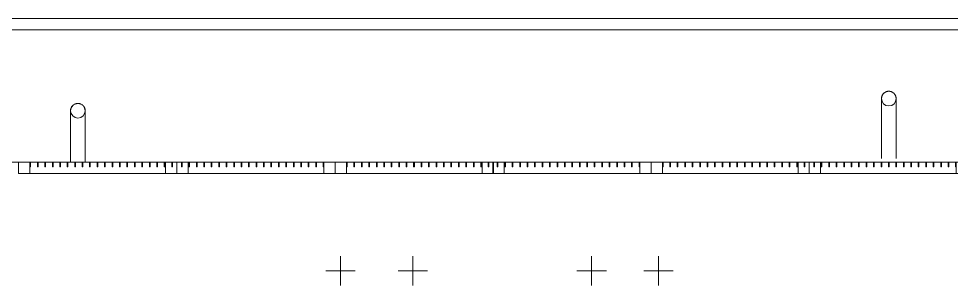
# Model space of a CAD drawing. Header units: metres. Extents: x -3 to 137, y -7 to 15.
# Drawn here: x 24.041 to 28.166, y -0.546 to 0.635 of the extents above; entities that cross this region are included whole.
import ezdxf

# ---------------------------------------------------------------- set-up
doc = ezdxf.new("R2010")
doc.units = ezdxf.units.M
doc.linetypes.add('Centre', pattern=[0.03175, 0.00635, -0.00475, 0.0159, -0.00475])
for name, color, linetype, lineweight in [('A-FLOR-LEVL', 7, 'Continuous', 9), ('A-GENM', 7, 'Continuous', 9), ('A-WALL', 7, 'Continuous', 9), ('P-PIPE', 7, 'Continuous', 9), ('P-PIPE-CNTR', 7, 'Continuous', 9)]:
    doc.layers.add(name, color=color, linetype=linetype, lineweight=lineweight)

# ---------------------------------------------------------------- blocks, each defined once
blk = doc.blocks.new('M_RVR_Grating - 0_80 x 0_70-V50-Elevation 4 - a')
at = {"layer": 'A-GENM', "color": 8, "true_color": 0x808080}
for p, q in [((-5.2128, 0), (-5.1628, 0)), ((-5.2128, -0.05), (-5.2128, 0)), ((-5.2128, 0), (-4.5128, 0)), ((-5.2128, 0), (-5.2128, -0.05)), ((-5.1928, 0), (-5.1898, 0)), ((-5.1928, -0.021), (-5.1928, 0)), ((-5.1898, 0), (-5.1898, -0.021)), ((-5.1628, 0), (-5.1628, -0.05)), ((-5.1598, 0), (-5.1568, 0)), ((-5.1598, -0.021), (-5.1598, 0)), ((-5.1568, 0), (-5.1568, -0.021)), ((-5.1268, 0), (-5.1238, 0)), ((-5.1268, -0.021), (-5.1268, 0)), ((-5.1238, 0), (-5.1238, -0.021)), ((-5.0938, 0), (-5.0908, 0)), ((-5.0938, -0.021), (-5.0938, 0)), ((-5.0908, 0), (-5.0908, -0.021)), ((-5.0608, 0), (-5.0578, 0)), ((-5.0608, -0.021), (-5.0608, 0)), ((-5.0578, 0), (-5.0578, -0.021)), ((-5.0278, 0), (-5.0248, 0)), ((-5.0278, -0.021), (-5.0278, 0)), ((-5.0248, 0), (-5.0248, -0.021)), ((-4.9948, 0), (-4.9918, 0)), ((-4.9948, -0.021), (-4.9948, 0)), ((-4.9918, 0), (-4.9918, -0.021)), ((-4.9618, 0), (-4.9588, 0)), ((-4.9618, -0.021), (-4.9618, 0)), ((-4.9588, 0), (-4.9588, -0.021)), ((-4.9288, 0), (-4.9258, 0)), ((-4.9288, -0.021), (-4.9288, 0)), ((-4.9258, 0), (-4.9258, -0.021)), ((-4.8958, 0), (-4.8928, 0)), ((-4.8958, -0.021), (-4.8958, 0)), ((-4.8928, 0), (-4.8928, -0.021)), ((-4.8628, 0), (-4.8598, 0)), ((-4.8628, -0.021), (-4.8628, 0)), ((-4.8598, 0), (-4.8598, -0.021)), ((-4.8298, 0), (-4.8268, 0)), ((-4.8298, -0.021), (-4.8298, 0)), ((-4.8268, 0), (-4.8268, -0.021)), ((-4.7968, 0), (-4.7938, 0)), ((-4.7968, -0.021), (-4.7968, 0)), ((-4.7938, 0), (-4.7938, -0.021)), ((-4.7638, 0), (-4.7608, 0)), ((-4.7638, -0.021), (-4.7638, 0)), ((-4.7608, 0), (-4.7608, -0.021)), ((-4.7308, 0), (-4.7278, 0)), ((-4.7308, -0.021), (-4.7308, 0)), ((-4.7278, 0), (-4.7278, -0.021)), ((-4.6978, 0), (-4.6948, 0)), ((-4.6978, -0.021), (-4.6978, 0)), ((-4.6948, 0), (-4.6948, -0.021)), ((-4.6648, 0), (-4.6618, 0)), ((-4.6648, -0.021), (-4.6648, 0)), ((-4.6618, 0), (-4.6618, -0.021)), ((-4.6318, 0), (-4.6288, 0)), ((-4.6318, -0.021), (-4.6318, 0)), ((-4.6288, 0), (-4.6288, -0.021)), ((-4.5988, 0), (-4.5958, 0)), ((-4.5988, -0.021), (-4.5988, 0)), ((-4.5958, 0), (-4.5958, -0.021)), ((-4.5658, 0), (-4.5628, 0)), ((-4.5658, -0.021), (-4.5658, 0)), ((-4.5628, 0), (-4.5628, -0.021)), ((-4.5628, 0), (-4.5128, 0)), ((-4.5628, -0.05), (-4.5628, 0)), ((-4.5128, 0), (-4.5128, -0.05)), ((-4.5128, -0.05), (-4.5128, 0)), ((-5.1898, -0.021), (-5.1928, -0.021)), ((-5.1568, -0.021), (-5.1598, -0.021)), ((-5.1238, -0.021), (-5.1268, -0.021)), ((-5.0908, -0.021), (-5.0938, -0.021)), ((-5.0578, -0.021), (-5.0608, -0.021)), ((-5.0248, -0.021), (-5.0278, -0.021)), ((-4.9918, -0.021), (-4.9948, -0.021)), ((-4.9588, -0.021), (-4.9618, -0.021)), ((-4.9258, -0.021), (-4.9288, -0.021)), ((-4.8928, -0.021), (-4.8958, -0.021)), ((-4.8598, -0.021), (-4.8628, -0.021)), ((-4.8268, -0.021), (-4.8298, -0.021)), ((-4.7938, -0.021), (-4.7968, -0.021)), ((-4.7608, -0.021), (-4.7638, -0.021)), ((-4.7278, -0.021), (-4.7308, -0.021)), ((-4.6948, -0.021), (-4.6978, -0.021)), ((-4.6618, -0.021), (-4.6648, -0.021)), ((-4.6288, -0.021), (-4.6318, -0.021)), ((-4.5958, -0.021), (-4.5988, -0.021)), ((-4.5628, -0.021), (-4.5658, -0.021)), ((-5.1628, -0.05), (-5.2128, -0.05)), ((-4.5128, -0.05), (-5.2128, -0.05)), ((-4.5128, -0.05), (-4.5628, -0.05))]:
    blk.add_line(p, q, dxfattribs=at)
blk = doc.blocks.new('M_RVR_Grating - 0_80 x 0_70-V49-Elevation 4 - a')
at = {"layer": 'A-GENM', "color": 8, "true_color": 0x808080}
for p, q in [((-4.5128, 0), (-4.4628, 0)), ((-4.5128, -0.05), (-4.5128, 0)), ((-4.5128, 0), (-3.8128, 0)), ((-4.5128, 0), (-4.5128, -0.05)), ((-4.4628, 0), (-4.4598, 0)), ((-4.4628, -0.021), (-4.4628, 0)), ((-4.4628, 0), (-4.4628, -0.05)), ((-4.4598, 0), (-4.4598, -0.021)), ((-4.4298, 0), (-4.4268, 0)), ((-4.4298, -0.021), (-4.4298, 0)), ((-4.4268, 0), (-4.4268, -0.021)), ((-4.3968, 0), (-4.3938, 0)), ((-4.3968, -0.021), (-4.3968, 0)), ((-4.3938, 0), (-4.3938, -0.021)), ((-4.3638, 0), (-4.3608, 0)), ((-4.3638, -0.021), (-4.3638, 0)), ((-4.3608, 0), (-4.3608, -0.021)), ((-4.3308, 0), (-4.3278, 0)), ((-4.3308, -0.021), (-4.3308, 0)), ((-4.3278, 0), (-4.3278, -0.021)), ((-4.2978, 0), (-4.2948, 0)), ((-4.2978, -0.021), (-4.2978, 0)), ((-4.2948, 0), (-4.2948, -0.021)), ((-4.2648, 0), (-4.2618, 0)), ((-4.2648, -0.021), (-4.2648, 0)), ((-4.2618, 0), (-4.2618, -0.021)), ((-4.2318, 0), (-4.2288, 0)), ((-4.2318, -0.021), (-4.2318, 0)), ((-4.2288, 0), (-4.2288, -0.021)), ((-4.1988, 0), (-4.1958, 0)), ((-4.1988, -0.021), (-4.1988, 0)), ((-4.1958, 0), (-4.1958, -0.021)), ((-4.1658, 0), (-4.1628, 0)), ((-4.1658, -0.021), (-4.1658, 0)), ((-4.1628, 0), (-4.1628, -0.021)), ((-4.1328, 0), (-4.1298, 0)), ((-4.1328, -0.021), (-4.1328, 0)), ((-4.1298, 0), (-4.1298, -0.021)), ((-4.0998, 0), (-4.0968, 0)), ((-4.0998, -0.021), (-4.0998, 0)), ((-4.0968, 0), (-4.0968, -0.021)), ((-4.0668, 0), (-4.0638, 0)), ((-4.0668, -0.021), (-4.0668, 0)), ((-4.0638, 0), (-4.0638, -0.021)), ((-4.0338, 0), (-4.0308, 0)), ((-4.0338, -0.021), (-4.0338, 0)), ((-4.0308, 0), (-4.0308, -0.021)), ((-4.0008, 0), (-3.9978, 0)), ((-4.0008, -0.021), (-4.0008, 0)), ((-3.9978, 0), (-3.9978, -0.021)), ((-3.9678, 0), (-3.9648, 0)), ((-3.9678, -0.021), (-3.9678, 0)), ((-3.9648, 0), (-3.9648, -0.021)), ((-3.9348, 0), (-3.9318, 0)), ((-3.9348, -0.021), (-3.9348, 0)), ((-3.9318, 0), (-3.9318, -0.021)), ((-3.9018, 0), (-3.8988, 0)), ((-3.9018, -0.021), (-3.9018, 0)), ((-3.8988, 0), (-3.8988, -0.021)), ((-3.8688, 0), (-3.8658, 0)), ((-3.8688, -0.021), (-3.8688, 0)), ((-3.8658, 0), (-3.8658, -0.021)), ((-3.8628, 0), (-3.8128, 0)), ((-3.8628, -0.05), (-3.8628, 0)), ((-3.8358, 0), (-3.8328, 0)), ((-3.8358, -0.021), (-3.8358, 0)), ((-3.8328, 0), (-3.8328, -0.021)), ((-3.8128, 0), (-3.8128, -0.05)), ((-3.8128, -0.05), (-3.8128, 0)), ((-4.4598, -0.021), (-4.4628, -0.021)), ((-4.4268, -0.021), (-4.4298, -0.021)), ((-4.3938, -0.021), (-4.3968, -0.021)), ((-4.3608, -0.021), (-4.3638, -0.021)), ((-4.3278, -0.021), (-4.3308, -0.021)), ((-4.2948, -0.021), (-4.2978, -0.021)), ((-4.2618, -0.021), (-4.2648, -0.021)), ((-4.2288, -0.021), (-4.2318, -0.021)), ((-4.1958, -0.021), (-4.1988, -0.021)), ((-4.1628, -0.021), (-4.1658, -0.021)), ((-4.1298, -0.021), (-4.1328, -0.021)), ((-4.0968, -0.021), (-4.0998, -0.021)), ((-4.0638, -0.021), (-4.0668, -0.021)), ((-4.0308, -0.021), (-4.0338, -0.021)), ((-3.9978, -0.021), (-4.0008, -0.021)), ((-3.9648, -0.021), (-3.9678, -0.021)), ((-3.9318, -0.021), (-3.9348, -0.021)), ((-3.8988, -0.021), (-3.9018, -0.021)), ((-3.8658, -0.021), (-3.8688, -0.021)), ((-3.8328, -0.021), (-3.8358, -0.021)), ((-4.4628, -0.05), (-4.5128, -0.05)), ((-3.8128, -0.05), (-4.5128, -0.05)), ((-3.8128, -0.05), (-3.8628, -0.05))]:
    blk.add_line(p, q, dxfattribs=at)
blk = doc.blocks.new('M_Tramo tube Alim-02 - M_Tramo tube Alim-02-2966724-Elevation 4 - a')
at = {"layer": 'P-PIPE'}
for p, q in [((-4.8937, 0.0924), (-4.8937, 0.0161)), ((-4.8287, 0.0161), (-4.8287, 0.0924))]:
    blk.add_line(p, q, dxfattribs=at)
at = {"layer": 'P-PIPE', "flags": 128}
for points in [[(-4.8937, 0.2814), (-4.8937, 0.2827), (-4.8936, 0.284), (-4.8935, 0.2853), (-4.8933, 0.2866), (-4.8931, 0.2879), (-4.8928, 0.2891), (-4.8925, 0.2904), (-4.8921, 0.2916), (-4.8917, 0.2929), (-4.8912, 0.2941), (-4.8906, 0.2953), (-4.8901, 0.2964), (-4.8894, 0.2976), (-4.8888, 0.2987), (-4.8881, 0.2998), (-4.8873, 0.3008), (-4.8865, 0.3019), (-4.8857, 0.3028), (-4.8854, 0.3031)], [(-4.8829, 0.3056), (-4.882, 0.3065), (-4.8809, 0.3073), (-4.8799, 0.308), (-4.8788, 0.3088)], [(-4.8766, 0.3101), (-4.8754, 0.3107), (-4.8742, 0.3112), (-4.873, 0.3117), (-4.8718, 0.3122), (-4.8706, 0.3126), (-4.8693, 0.3129), (-4.868, 0.3132), (-4.8668, 0.3134), (-4.8655, 0.3136), (-4.8642, 0.3138), (-4.8629, 0.3139), (-4.8616, 0.3139)], [(-4.8612, 0.3139), (-4.8599, 0.3139), (-4.8586, 0.3138), (-4.8574, 0.3137), (-4.8561, 0.3135), (-4.8548, 0.3133), (-4.8535, 0.313), (-4.8523, 0.3127), (-4.851, 0.3123), (-4.8498, 0.3118), (-4.8486, 0.3114), (-4.8474, 0.3108), (-4.8462, 0.3102)], [(-4.844, 0.309), (-4.8429, 0.3082), (-4.8418, 0.3075), (-4.8408, 0.3067), (-4.8398, 0.3059)], [(-4.8371, 0.3031), (-4.837, 0.3031), (-4.8362, 0.3021), (-4.8354, 0.3011), (-4.8346, 0.3001), (-4.8339, 0.299), (-4.8332, 0.2979), (-4.8326, 0.2967), (-4.832, 0.2956), (-4.8314, 0.2944), (-4.831, 0.2932), (-4.8305, 0.292), (-4.8301, 0.2907), (-4.8298, 0.2895), (-4.8295, 0.2882), (-4.8292, 0.2869), (-4.829, 0.2857), (-4.8289, 0.2844), (-4.8288, 0.2831), (-4.8287, 0.2818), (-4.8287, 0.2814)], [(-4.8937, 0.0924), (-4.8937, 0.1133), (-4.8937, 0.133), (-4.8937, 0.1516), (-4.8937, 0.169), (-4.8937, 0.1853), (-4.8937, 0.2004), (-4.8937, 0.2143), (-4.8937, 0.2269), (-4.8937, 0.2382), (-4.8937, 0.2482), (-4.8937, 0.257), (-4.8937, 0.2644), (-4.8937, 0.2705), (-4.8937, 0.2752), (-4.8937, 0.2787), (-4.8937, 0.2807), (-4.8937, 0.2814)], [(-4.8287, 0.2814), (-4.8287, 0.2807), (-4.8287, 0.2787), (-4.8287, 0.2753), (-4.8287, 0.2706), (-4.8287, 0.2645), (-4.8287, 0.2571), (-4.8287, 0.2484), (-4.8287, 0.2384), (-4.8287, 0.2271), (-4.8287, 0.2145), (-4.8287, 0.2006), (-4.8287, 0.1856), (-4.8287, 0.1693), (-4.8287, 0.1519), (-4.8287, 0.1333), (-4.8287, 0.1136), (-4.8287, 0.0928), (-4.8287, 0.0924)]]:
    blk.add_lwpolyline(points, dxfattribs=at)
at = {"layer": 'P-PIPE'}
for start, end in [(90, 270), (270, 90)]:
    blk.add_arc((-4.8612, 0.2814), 0.0325, start, end, dxfattribs=at)
blk = doc.blocks.new('M_Tramo tube Alim-02 - M_Tramo tube Alim-02-2989337-Elevation 4 - a')
at = {"layer": 'P-PIPE'}
for p, q in [((-8.4804, 0.0384), (-8.4804, 0)), ((-8.4154, 0), (-8.4154, 0.0384))]:
    blk.add_line(p, q, dxfattribs=at)
at = {"layer": 'P-PIPE', "flags": 128}
for points in [[(-8.4804, 0.2274), (-8.4803, 0.2287), (-8.4803, 0.23), (-8.4801, 0.2313), (-8.48, 0.2326), (-8.4797, 0.2339), (-8.4794, 0.2351), (-8.4791, 0.2364), (-8.4787, 0.2376), (-8.4783, 0.2389), (-8.4778, 0.2401), (-8.4773, 0.2413), (-8.4767, 0.2424), (-8.4761, 0.2436), (-8.4754, 0.2447), (-8.4747, 0.2458), (-8.4739, 0.2468), (-8.4731, 0.2479), (-8.4723, 0.2488)], [(-8.4696, 0.2516), (-8.4686, 0.2525), (-8.4676, 0.2533), (-8.4665, 0.254), (-8.4654, 0.2548)], [(-8.4632, 0.2561), (-8.462, 0.2567), (-8.4608, 0.2572), (-8.4596, 0.2577), (-8.4584, 0.2582), (-8.4581, 0.2582)], [(-8.4572, 0.2586), (-8.4559, 0.2589), (-8.4547, 0.2592), (-8.4534, 0.2594), (-8.4521, 0.2596), (-8.4508, 0.2598), (-8.4495, 0.2599), (-8.4482, 0.2599)], [(-8.4479, 0.2599), (-8.4466, 0.2599), (-8.4453, 0.2598), (-8.444, 0.2597), (-8.4427, 0.2595), (-8.4414, 0.2593), (-8.4401, 0.259), (-8.4389, 0.2587), (-8.4376, 0.2583), (-8.4364, 0.2578), (-8.4352, 0.2574), (-8.434, 0.2568), (-8.4329, 0.2562)], [(-8.4306, 0.255), (-8.4295, 0.2542), (-8.4285, 0.2535), (-8.4274, 0.2527), (-8.4264, 0.2519)], [(-8.4237, 0.2491), (-8.4228, 0.2481), (-8.422, 0.2471), (-8.4212, 0.2461), (-8.4205, 0.245), (-8.4198, 0.2439), (-8.4192, 0.2427), (-8.4186, 0.2416), (-8.4181, 0.2404), (-8.4176, 0.2392), (-8.4171, 0.238), (-8.4167, 0.2367), (-8.4164, 0.2355), (-8.4161, 0.2342), (-8.4158, 0.2329), (-8.4156, 0.2317), (-8.4155, 0.2304), (-8.4154, 0.2291), (-8.4154, 0.2278), (-8.4154, 0.2274)], [(-8.4804, 0.0384), (-8.4804, 0.0593), (-8.4804, 0.079), (-8.4804, 0.0976), (-8.4804, 0.115), (-8.4804, 0.1313), (-8.4804, 0.1464), (-8.4804, 0.1603), (-8.4804, 0.1729), (-8.4804, 0.1842), (-8.4804, 0.1942), (-8.4804, 0.203), (-8.4804, 0.2104), (-8.4804, 0.2165), (-8.4804, 0.2212), (-8.4804, 0.2247), (-8.4804, 0.2267), (-8.4804, 0.2274)], [(-8.4154, 0.2273), (-8.4154, 0.2267), (-8.4154, 0.2247), (-8.4154, 0.2213), (-8.4154, 0.2166), (-8.4154, 0.2105), (-8.4154, 0.2031), (-8.4154, 0.1944), (-8.4154, 0.1844), (-8.4154, 0.1731), (-8.4154, 0.1605), (-8.4154, 0.1466), (-8.4154, 0.1316), (-8.4154, 0.1153), (-8.4154, 0.0979), (-8.4154, 0.0793), (-8.4154, 0.0596), (-8.4154, 0.0388), (-8.4154, 0.0384)]]:
    blk.add_lwpolyline(points, dxfattribs=at)
at = {"layer": 'P-PIPE'}
for start, end in [(90, 270), (270, 90)]:
    blk.add_arc((-8.4479, 0.2274), 0.0325, start, end, dxfattribs=at)

msp = doc.modelspace()

# ---------------------------------------------------------------- linework, layer by layer
at = {"layer": 'A-FLOR-LEVL', "color": 253, "linetype": 'Centre', "true_color": 0xaaaaaa}
msp.add_line((17.1512, 0), (34.6621, 0), dxfattribs=at)
at = {"layer": 'A-WALL'}
for p, q in [((22.6532, 0.6354), (29.6302, 0.6354)), ((29.6302, 0.5854), (22.6532, 0.5854))]:
    msp.add_line(p, q, dxfattribs=at)
at = {"layer": 'P-PIPE-CNTR'}
for p, q in [((25.464, -0.5456), (25.464, -0.4156)), ((25.464, -0.5456), (25.464, -0.4156)), ((25.464, -0.5436), (25.464, -0.4176)), ((25.784, -0.5456), (25.784, -0.4156)), ((26.5749, -0.5456), (26.5749, -0.4156)), ((26.8709, -0.5456), (26.8709, -0.4156)), ((26.8709, -0.5456), (26.8709, -0.4156)), ((26.8709, -0.5436), (26.8709, -0.4176)), ((25.399, -0.4806), (25.529, -0.4806)), ((25.399, -0.4806), (25.529, -0.4806)), ((25.401, -0.4806), (25.527, -0.4806)), ((25.719, -0.4806), (25.849, -0.4806)), ((26.5099, -0.4806), (26.6399, -0.4806)), ((26.8059, -0.4806), (26.9359, -0.4806)), ((26.8059, -0.4806), (26.9359, -0.4806)), ((26.8079, -0.4806), (26.9339, -0.4806))]:
    msp.add_line(p, q, dxfattribs=at)

# ---------------------------------------------------------------- block references
at = {"layer": 'A-GENM', "color": 8, "true_color": 0x808080}
for name, p in [('M_RVR_Grating - 0_80 x 0_70-V49-Elevation 4 - a', (28.5535, 0)), ('M_RVR_Grating - 0_80 x 0_70-V50-Elevation 4 - a', (29.9535, 0)), ('M_RVR_Grating - 0_80 x 0_70-V49-Elevation 4 - a', (29.9535, 0)), ('M_RVR_Grating - 0_80 x 0_70-V50-Elevation 4 - a', (31.3505, 0)), ('M_RVR_Grating - 0_80 x 0_70-V49-Elevation 4 - a', (31.3505, 0)), ('M_RVR_Grating - 0_80 x 0_70-V50-Elevation 4 - a', (32.7505, 0))]:
    msp.add_blockref(name, p, dxfattribs=at)
at = {"layer": 'P-PIPE'}
for name in ['M_Tramo tube Alim-02 - M_Tramo tube Alim-02-2966724-Elevation 4 - a', 'M_Tramo tube Alim-02 - M_Tramo tube Alim-02-2989337-Elevation 4 - a']:
    msp.add_blockref(name, (32.7505, 0), dxfattribs=at)

doc.saveas('drawing.dxf')
